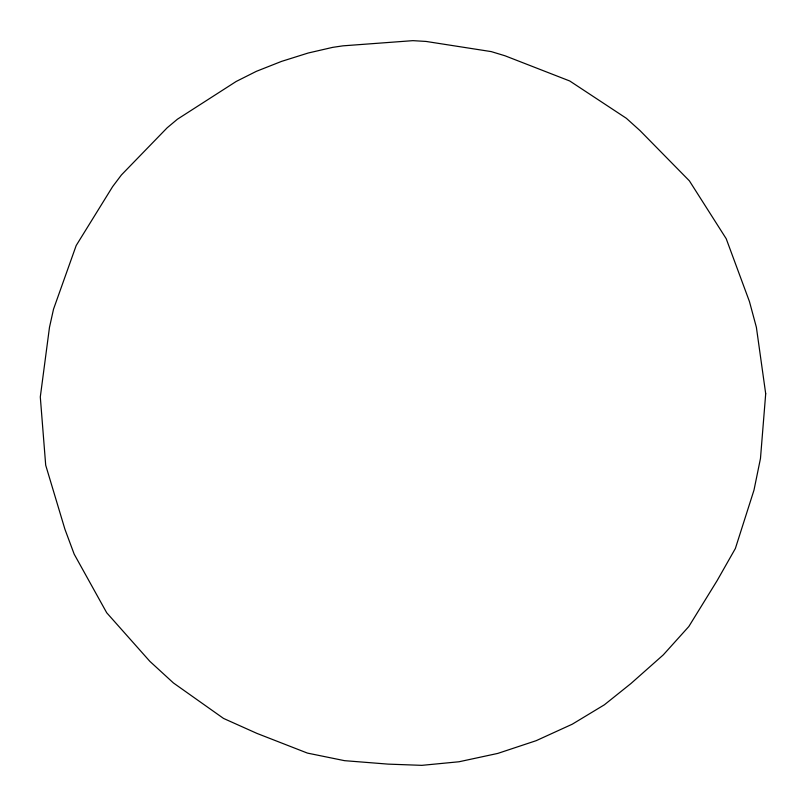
<?xml version="1.0" encoding="UTF-8"?>
<svg xmlns="http://www.w3.org/2000/svg" width="806" height="806" viewBox="0 0 806 806"><rect width="100%" height="100%" fill="white"/><g stroke="black" fill="none" stroke-linecap="round" stroke-linejoin="round"><path stroke-width="1.21" d="M765.7 393.741L760.471 458.483L753.993 490.098L735.364 548.503L717.118 580.642L688.808 626.544L663.288 654.885L630.937 683.538L604.369 704.807L572.28 724.191L536.161 740.684L497.765 753.419L459.027 761.761L421.86 765.347L388.049 764.118L344.505 760.663L307.439 753.096L256.933 733.4L223.554 718.438L173.411 682.944L149.856 661.343L106.714 612.772L74.182 554.155L64.923 529.24L45.7 465.193L40.3 396.955L49.478 327.357L53.528 309.161L76.187 245.528L112.618 186.639L121.414 174.962L167.174 127.791L177.411 119.217L236.188 81.466L256.368 71.331L281.526 61.397L308.164 53.025L332.646 47.373L342.983 45.841L412.924 40.653L426.052 41.438L491.277 51.614L505.009 55.785L569.761 80.993L626.353 118.291L640.024 130.612L689.372 180.826L726.206 238.707L749.449 301.545L756.381 327.276L765.7 393.741"/></g></svg>
